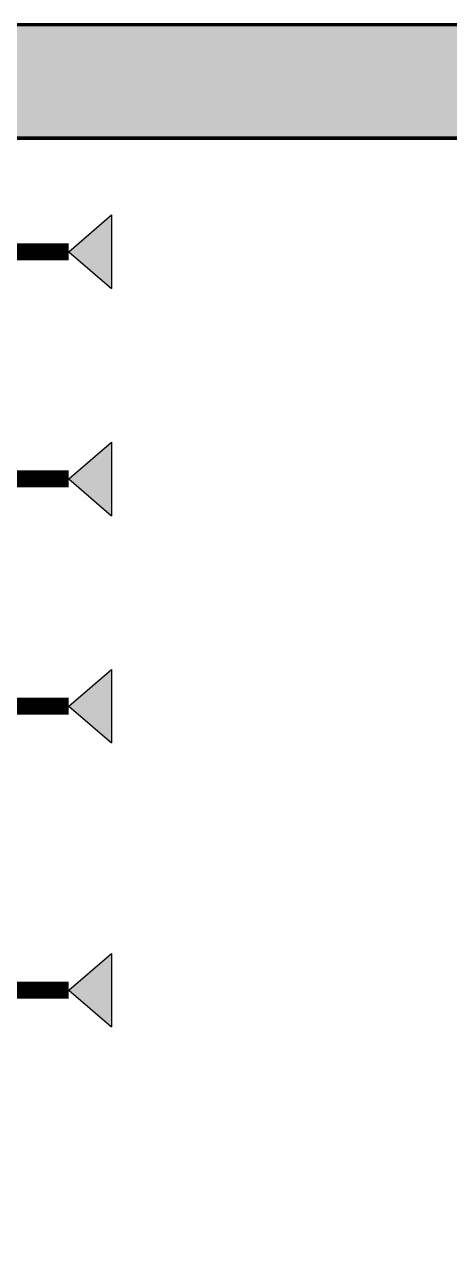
# Model space of a CAD drawing. Header units: millimetres. Extents: x -116965 to 323937, y 291661 to 566926.
# Drawn here: x -44518 to -44144, y 305957 to 307037 of the extents above; entities that cross this region are included whole.
import ezdxf

# ---------------------------------------------------------------- set-up
doc = ezdxf.new("R2010")
doc.units = ezdxf.units.MM
doc.layers.get('0').update_dxf_attribs({"lineweight": 18})
doc.layers.add('C00-00-00', color=7, linetype='Continuous')
doc.layers.add('C34-3A-40', color=7, linetype='Continuous', true_color=0x343a40)
doc.layers.add('C62-64-69', color=7, linetype='Continuous', true_color=0x626469)

msp = doc.modelspace()

# ---------------------------------------------------------------- hatches: boundary and pattern name
at = {"lineweight": -3, "ltscale": 5}
h = msp.add_hatch(color=1, dxfattribs=at)
h.dxf.hatch_style = 1
h.paths.add_polyline_path([(-44441.862948, 306804.7005), (-44441.862948, 306869.449184), (-44479.429349, 306837.074842)])
h = msp.add_hatch(color=1, dxfattribs=at)
h.dxf.hatch_style = 1
h.paths.add_polyline_path([(-44441.862948, 306604.728418), (-44441.862948, 306669.477101), (-44479.429349, 306637.102759)])
h = msp.add_hatch(color=1, dxfattribs=at)
h.dxf.hatch_style = 1
h.paths.add_polyline_path([(-44441.862948, 306404.756333), (-44441.862948, 306469.505017), (-44479.429349, 306437.130675)])
h = msp.add_hatch(color=1, dxfattribs=at)
h.dxf.hatch_style = 1
h.paths.add_polyline_path([(-44441.862948, 306154.791228), (-44441.862948, 306219.539912), (-44479.429349, 306187.16557)])
at = {"layer": 'C34-3A-40'}
h = msp.add_hatch(color=256, dxfattribs=at)
h.dxf.hatch_style = 2
h.paths.add_polyline_path([(-44532.393056, 307037.046927), (-44132.448887, 307037.046927), (-44132.448887, 306937.060883), (-44532.393056, 306937.060883)])
at = {"layer": 'C62-64-69'}
h = msp.add_hatch(color=256, dxfattribs=at)
h.dxf.hatch_style = 2
h.paths.add_polyline_path([(-44532.393056, 307028.048183), (-44500.397521, 307028.048183), (-44500.397521, 307021.049158), (-44532.393056, 307021.049158)])
h = msp.add_hatch(color=256, dxfattribs=at)
h.dxf.hatch_style = 2
h.paths.add_polyline_path([(-44532.393056, 307021.049158), (-44500.397521, 307021.049158), (-44500.397521, 307019.049439), (-44532.393056, 307019.049439)])
h = msp.add_hatch(color=256, dxfattribs=at)
h.dxf.hatch_style = 2
h.paths.add_polyline_path([(-44500.397521, 307028.048183), (-44468.401987, 307028.048183), (-44468.401987, 307021.049158), (-44500.397521, 307021.049158)])
h = msp.add_hatch(color=256, dxfattribs=at)
h.dxf.hatch_style = 2
h.paths.add_polyline_path([(-44500.397521, 307028.048183), (-44468.401987, 307028.048183), (-44468.401987, 307021.049158), (-44500.397521, 307021.049158)])
h = msp.add_hatch(color=256, dxfattribs=at)
h.dxf.hatch_style = 2
h.paths.add_polyline_path([(-44500.397521, 307021.049158), (-44468.401987, 307021.049158), (-44468.401987, 307019.049439), (-44500.397521, 307019.049439)])
h = msp.add_hatch(color=256, dxfattribs=at)
h.dxf.hatch_style = 2
h.paths.add_polyline_path([(-44500.397521, 307021.049158), (-44468.401987, 307021.049158), (-44468.401987, 307019.049439), (-44500.397521, 307019.049439)])
h = msp.add_hatch(color=256, dxfattribs=at)
h.dxf.hatch_style = 2
h.paths.add_polyline_path([(-44468.401987, 307028.048183), (-44436.406456, 307028.048183), (-44436.406456, 307021.049158), (-44468.401987, 307021.049158)])
h = msp.add_hatch(color=256, dxfattribs=at)
h.dxf.hatch_style = 2
h.paths.add_polyline_path([(-44468.401987, 307028.048183), (-44436.406456, 307028.048183), (-44436.406456, 307021.049158), (-44468.401987, 307021.049158)])
h = msp.add_hatch(color=256, dxfattribs=at)
h.dxf.hatch_style = 2
h.paths.add_polyline_path([(-44468.401987, 307021.049158), (-44436.406456, 307021.049158), (-44436.406456, 307019.049439), (-44468.401987, 307019.049439)])
h = msp.add_hatch(color=256, dxfattribs=at)
h.dxf.hatch_style = 2
h.paths.add_polyline_path([(-44468.401987, 307021.049158), (-44436.406456, 307021.049158), (-44436.406456, 307019.049439), (-44468.401987, 307019.049439)])
h = msp.add_hatch(color=256, dxfattribs=at)
h.dxf.hatch_style = 2
h.paths.add_polyline_path([(-44436.406456, 307028.048183), (-44404.410921, 307028.048183), (-44404.410921, 307021.049158), (-44436.406456, 307021.049158)])
h = msp.add_hatch(color=256, dxfattribs=at)
h.dxf.hatch_style = 2
h.paths.add_polyline_path([(-44436.406456, 307021.049158), (-44404.410921, 307021.049158), (-44404.410921, 307019.049439), (-44436.406456, 307019.049439)])
h = msp.add_hatch(color=256, dxfattribs=at)
h.dxf.hatch_style = 2
h.paths.add_polyline_path([(-44404.410921, 307028.048183), (-44372.415387, 307028.048183), (-44372.415387, 307021.049158), (-44404.410921, 307021.049158)])
h = msp.add_hatch(color=256, dxfattribs=at)
h.dxf.hatch_style = 2
h.paths.add_polyline_path([(-44404.410921, 307028.048183), (-44372.415387, 307028.048183), (-44372.415387, 307021.049158), (-44404.410921, 307021.049158)])
h = msp.add_hatch(color=256, dxfattribs=at)
h.dxf.hatch_style = 2
h.paths.add_polyline_path([(-44404.410921, 307021.049158), (-44372.415387, 307021.049158), (-44372.415387, 307019.049439), (-44404.410921, 307019.049439)])
h = msp.add_hatch(color=256, dxfattribs=at)
h.dxf.hatch_style = 2
h.paths.add_polyline_path([(-44404.410921, 307021.049158), (-44372.415387, 307021.049158), (-44372.415387, 307019.049439), (-44404.410921, 307019.049439)])
h = msp.add_hatch(color=256, dxfattribs=at)
h.dxf.hatch_style = 2
h.paths.add_polyline_path([(-44372.415387, 307028.048183), (-44340.419856, 307028.048183), (-44340.419856, 307021.049158), (-44372.415387, 307021.049158)])
h = msp.add_hatch(color=256, dxfattribs=at)
h.dxf.hatch_style = 2
h.paths.add_polyline_path([(-44372.415387, 307028.048183), (-44340.419856, 307028.048183), (-44340.419856, 307021.049158), (-44372.415387, 307021.049158)])
h = msp.add_hatch(color=256, dxfattribs=at)
h.dxf.hatch_style = 2
h.paths.add_polyline_path([(-44372.415387, 307021.049158), (-44340.419856, 307021.049158), (-44340.419856, 307019.049439), (-44372.415387, 307019.049439)])
h = msp.add_hatch(color=256, dxfattribs=at)
h.dxf.hatch_style = 2
h.paths.add_polyline_path([(-44372.415387, 307021.049158), (-44340.419856, 307021.049158), (-44340.419856, 307019.049439), (-44372.415387, 307019.049439)])
h = msp.add_hatch(color=256, dxfattribs=at)
h.dxf.hatch_style = 2
h.paths.add_polyline_path([(-44340.419856, 307028.048183), (-44308.424321, 307028.048183), (-44308.424321, 307021.049158), (-44340.419856, 307021.049158)])
h = msp.add_hatch(color=256, dxfattribs=at)
h.dxf.hatch_style = 2
h.paths.add_polyline_path([(-44340.419856, 307021.049158), (-44308.424321, 307021.049158), (-44308.424321, 307019.049439), (-44340.419856, 307019.049439)])
h = msp.add_hatch(color=256, dxfattribs=at)
h.dxf.hatch_style = 2
h.paths.add_polyline_path([(-44308.424321, 307028.048183), (-44276.428787, 307028.048183), (-44276.428787, 307021.049158), (-44308.424321, 307021.049158)])
h = msp.add_hatch(color=256, dxfattribs=at)
h.dxf.hatch_style = 2
h.paths.add_polyline_path([(-44308.424321, 307028.048183), (-44276.428787, 307028.048183), (-44276.428787, 307021.049158), (-44308.424321, 307021.049158)])
h = msp.add_hatch(color=256, dxfattribs=at)
h.dxf.hatch_style = 2
h.paths.add_polyline_path([(-44308.424321, 307021.049158), (-44276.428787, 307021.049158), (-44276.428787, 307019.049439), (-44308.424321, 307019.049439)])
h = msp.add_hatch(color=256, dxfattribs=at)
h.dxf.hatch_style = 2
h.paths.add_polyline_path([(-44308.424321, 307021.049158), (-44276.428787, 307021.049158), (-44276.428787, 307019.049439), (-44308.424321, 307019.049439)])
h = msp.add_hatch(color=256, dxfattribs=at)
h.dxf.hatch_style = 2
h.paths.add_polyline_path([(-44276.428787, 307028.048183), (-44244.433256, 307028.048183), (-44244.433256, 307021.049158), (-44276.428787, 307021.049158)])
h = msp.add_hatch(color=256, dxfattribs=at)
h.dxf.hatch_style = 2
h.paths.add_polyline_path([(-44276.428787, 307028.048183), (-44244.433256, 307028.048183), (-44244.433256, 307021.049158), (-44276.428787, 307021.049158)])
h = msp.add_hatch(color=256, dxfattribs=at)
h.dxf.hatch_style = 2
h.paths.add_polyline_path([(-44276.428787, 307021.049158), (-44244.433256, 307021.049158), (-44244.433256, 307019.049439), (-44276.428787, 307019.049439)])
h = msp.add_hatch(color=256, dxfattribs=at)
h.dxf.hatch_style = 2
h.paths.add_polyline_path([(-44276.428787, 307021.049158), (-44244.433256, 307021.049158), (-44244.433256, 307019.049439), (-44276.428787, 307019.049439)])
h = msp.add_hatch(color=256, dxfattribs=at)
h.dxf.hatch_style = 2
h.paths.add_polyline_path([(-44244.433256, 307028.048183), (-44212.437721, 307028.048183), (-44212.437721, 307021.049158), (-44244.433256, 307021.049158)])
h = msp.add_hatch(color=256, dxfattribs=at)
h.dxf.hatch_style = 2
h.paths.add_polyline_path([(-44244.433256, 307028.048183), (-44212.437721, 307028.048183), (-44212.437721, 307021.049158), (-44244.433256, 307021.049158)])
h = msp.add_hatch(color=256, dxfattribs=at)
h.dxf.hatch_style = 2
h.paths.add_polyline_path([(-44244.433256, 307021.049158), (-44212.437721, 307021.049158), (-44212.437721, 307019.049439), (-44244.433256, 307019.049439)])
h = msp.add_hatch(color=256, dxfattribs=at)
h.dxf.hatch_style = 2
h.paths.add_polyline_path([(-44244.433256, 307021.049158), (-44212.437721, 307021.049158), (-44212.437721, 307019.049439), (-44244.433256, 307019.049439)])
h = msp.add_hatch(color=256, dxfattribs=at)
h.dxf.hatch_style = 2
h.paths.add_polyline_path([(-44212.437721, 307028.048183), (-44180.442187, 307028.048183), (-44180.442187, 307021.049158), (-44212.437721, 307021.049158)])
h = msp.add_hatch(color=256, dxfattribs=at)
h.dxf.hatch_style = 2
h.paths.add_polyline_path([(-44212.437721, 307028.048183), (-44180.442187, 307028.048183), (-44180.442187, 307021.049158), (-44212.437721, 307021.049158)])
h = msp.add_hatch(color=256, dxfattribs=at)
h.dxf.hatch_style = 2
h.paths.add_polyline_path([(-44212.437721, 307021.049158), (-44180.442187, 307021.049158), (-44180.442187, 307019.049439), (-44212.437721, 307019.049439)])
h = msp.add_hatch(color=256, dxfattribs=at)
h.dxf.hatch_style = 2
h.paths.add_polyline_path([(-44212.437721, 307021.049158), (-44180.442187, 307021.049158), (-44180.442187, 307019.049439), (-44212.437721, 307019.049439)])
h = msp.add_hatch(color=256, dxfattribs=at)
h.dxf.hatch_style = 2
h.paths.add_polyline_path([(-44180.442187, 307028.048183), (-44148.446656, 307028.048183), (-44148.446656, 307021.049158), (-44180.442187, 307021.049158)])
h = msp.add_hatch(color=256, dxfattribs=at)
h.dxf.hatch_style = 2
h.paths.add_polyline_path([(-44180.442187, 307021.049158), (-44148.446656, 307021.049158), (-44148.446656, 307019.049439), (-44180.442187, 307019.049439)])
h = msp.add_hatch(color=256, dxfattribs=at)
h.dxf.hatch_style = 2
h.paths.add_polyline_path([(-44532.393056, 307019.049439), (-44500.397521, 307019.049439), (-44500.397521, 307012.050414), (-44532.393056, 307012.050414)])
h = msp.add_hatch(color=256, dxfattribs=at)
h.dxf.hatch_style = 2
h.paths.add_polyline_path([(-44532.393056, 307012.050414), (-44500.397521, 307012.050414), (-44500.397521, 307010.050695), (-44532.393056, 307010.050695)])
h = msp.add_hatch(color=256, dxfattribs=at)
h.dxf.hatch_style = 2
h.paths.add_polyline_path([(-44532.393056, 307010.050695), (-44500.397521, 307010.050695), (-44500.397521, 307003.05167), (-44532.393056, 307003.05167)])
h = msp.add_hatch(color=256, dxfattribs=at)
h.dxf.hatch_style = 2
h.paths.add_polyline_path([(-44500.397521, 307019.049439), (-44468.401987, 307019.049439), (-44468.401987, 307012.050414), (-44500.397521, 307012.050414)])
h = msp.add_hatch(color=256, dxfattribs=at)
h.dxf.hatch_style = 2
h.paths.add_polyline_path([(-44500.397521, 307019.049439), (-44468.401987, 307019.049439), (-44468.401987, 307012.050414), (-44500.397521, 307012.050414)])
h = msp.add_hatch(color=256, dxfattribs=at)
h.dxf.hatch_style = 2
h.paths.add_polyline_path([(-44500.397521, 307012.050414), (-44468.401987, 307012.050414), (-44468.401987, 307010.050695), (-44500.397521, 307010.050695)])
h = msp.add_hatch(color=256, dxfattribs=at)
h.dxf.hatch_style = 2
h.paths.add_polyline_path([(-44500.397521, 307012.050414), (-44468.401987, 307012.050414), (-44468.401987, 307010.050695), (-44500.397521, 307010.050695)])
h = msp.add_hatch(color=256, dxfattribs=at)
h.dxf.hatch_style = 2
h.paths.add_polyline_path([(-44500.397521, 307010.050695), (-44468.401987, 307010.050695), (-44468.401987, 307003.05167), (-44500.397521, 307003.05167)])
h = msp.add_hatch(color=256, dxfattribs=at)
h.dxf.hatch_style = 2
h.paths.add_polyline_path([(-44500.397521, 307010.050695), (-44468.401987, 307010.050695), (-44468.401987, 307003.05167), (-44500.397521, 307003.05167)])
h = msp.add_hatch(color=256, dxfattribs=at)
h.dxf.hatch_style = 2
h.paths.add_polyline_path([(-44468.401987, 307019.049439), (-44436.406456, 307019.049439), (-44436.406456, 307012.050414), (-44468.401987, 307012.050414)])
h = msp.add_hatch(color=256, dxfattribs=at)
h.dxf.hatch_style = 2
h.paths.add_polyline_path([(-44468.401987, 307019.049439), (-44436.406456, 307019.049439), (-44436.406456, 307012.050414), (-44468.401987, 307012.050414)])
h = msp.add_hatch(color=256, dxfattribs=at)
h.dxf.hatch_style = 2
h.paths.add_polyline_path([(-44468.401987, 307012.050414), (-44436.406456, 307012.050414), (-44436.406456, 307010.050695), (-44468.401987, 307010.050695)])
h = msp.add_hatch(color=256, dxfattribs=at)
h.dxf.hatch_style = 2
h.paths.add_polyline_path([(-44468.401987, 307012.050414), (-44436.406456, 307012.050414), (-44436.406456, 307010.050695), (-44468.401987, 307010.050695)])
h = msp.add_hatch(color=256, dxfattribs=at)
h.dxf.hatch_style = 2
h.paths.add_polyline_path([(-44468.401987, 307010.050695), (-44436.406456, 307010.050695), (-44436.406456, 307003.05167), (-44468.401987, 307003.05167)])
h = msp.add_hatch(color=256, dxfattribs=at)
h.dxf.hatch_style = 2
h.paths.add_polyline_path([(-44468.401987, 307010.050695), (-44436.406456, 307010.050695), (-44436.406456, 307003.05167), (-44468.401987, 307003.05167)])
h = msp.add_hatch(color=256, dxfattribs=at)
h.dxf.hatch_style = 2
h.paths.add_polyline_path([(-44436.406456, 307019.049439), (-44404.410921, 307019.049439), (-44404.410921, 307012.050414), (-44436.406456, 307012.050414)])
h = msp.add_hatch(color=256, dxfattribs=at)
h.dxf.hatch_style = 2
h.paths.add_polyline_path([(-44436.406456, 307012.050414), (-44404.410921, 307012.050414), (-44404.410921, 307010.050695), (-44436.406456, 307010.050695)])
h = msp.add_hatch(color=256, dxfattribs=at)
h.dxf.hatch_style = 2
h.paths.add_polyline_path([(-44436.406456, 307010.050695), (-44404.410921, 307010.050695), (-44404.410921, 307003.05167), (-44436.406456, 307003.05167)])
h = msp.add_hatch(color=256, dxfattribs=at)
h.dxf.hatch_style = 2
h.paths.add_polyline_path([(-44404.410921, 307019.049439), (-44372.415387, 307019.049439), (-44372.415387, 307012.050414), (-44404.410921, 307012.050414)])
h = msp.add_hatch(color=256, dxfattribs=at)
h.dxf.hatch_style = 2
h.paths.add_polyline_path([(-44404.410921, 307019.049439), (-44372.415387, 307019.049439), (-44372.415387, 307012.050414), (-44404.410921, 307012.050414)])
h = msp.add_hatch(color=256, dxfattribs=at)
h.dxf.hatch_style = 2
h.paths.add_polyline_path([(-44404.410921, 307012.050414), (-44372.415387, 307012.050414), (-44372.415387, 307010.050695), (-44404.410921, 307010.050695)])
h = msp.add_hatch(color=256, dxfattribs=at)
h.dxf.hatch_style = 2
h.paths.add_polyline_path([(-44404.410921, 307012.050414), (-44372.415387, 307012.050414), (-44372.415387, 307010.050695), (-44404.410921, 307010.050695)])
h = msp.add_hatch(color=256, dxfattribs=at)
h.dxf.hatch_style = 2
h.paths.add_polyline_path([(-44404.410921, 307010.050695), (-44372.415387, 307010.050695), (-44372.415387, 307003.05167), (-44404.410921, 307003.05167)])
h = msp.add_hatch(color=256, dxfattribs=at)
h.dxf.hatch_style = 2
h.paths.add_polyline_path([(-44404.410921, 307010.050695), (-44372.415387, 307010.050695), (-44372.415387, 307003.05167), (-44404.410921, 307003.05167)])
h = msp.add_hatch(color=256, dxfattribs=at)
h.dxf.hatch_style = 2
h.paths.add_polyline_path([(-44372.415387, 307019.049439), (-44340.419856, 307019.049439), (-44340.419856, 307012.050414), (-44372.415387, 307012.050414)])
h = msp.add_hatch(color=256, dxfattribs=at)
h.dxf.hatch_style = 2
h.paths.add_polyline_path([(-44372.415387, 307019.049439), (-44340.419856, 307019.049439), (-44340.419856, 307012.050414), (-44372.415387, 307012.050414)])
h = msp.add_hatch(color=256, dxfattribs=at)
h.dxf.hatch_style = 2
h.paths.add_polyline_path([(-44372.415387, 307012.050414), (-44340.419856, 307012.050414), (-44340.419856, 307010.050695), (-44372.415387, 307010.050695)])
h = msp.add_hatch(color=256, dxfattribs=at)
h.dxf.hatch_style = 2
h.paths.add_polyline_path([(-44372.415387, 307012.050414), (-44340.419856, 307012.050414), (-44340.419856, 307010.050695), (-44372.415387, 307010.050695)])
h = msp.add_hatch(color=256, dxfattribs=at)
h.dxf.hatch_style = 2
h.paths.add_polyline_path([(-44372.415387, 307010.050695), (-44340.419856, 307010.050695), (-44340.419856, 307003.05167), (-44372.415387, 307003.05167)])
h = msp.add_hatch(color=256, dxfattribs=at)
h.dxf.hatch_style = 2
h.paths.add_polyline_path([(-44372.415387, 307010.050695), (-44340.419856, 307010.050695), (-44340.419856, 307003.05167), (-44372.415387, 307003.05167)])
h = msp.add_hatch(color=256, dxfattribs=at)
h.dxf.hatch_style = 2
h.paths.add_polyline_path([(-44340.419856, 307019.049439), (-44308.424321, 307019.049439), (-44308.424321, 307012.050414), (-44340.419856, 307012.050414)])
h = msp.add_hatch(color=256, dxfattribs=at)
h.dxf.hatch_style = 2
h.paths.add_polyline_path([(-44340.419856, 307012.050414), (-44308.424321, 307012.050414), (-44308.424321, 307010.050695), (-44340.419856, 307010.050695)])
h = msp.add_hatch(color=256, dxfattribs=at)
h.dxf.hatch_style = 2
h.paths.add_polyline_path([(-44340.419856, 307010.050695), (-44308.424321, 307010.050695), (-44308.424321, 307003.05167), (-44340.419856, 307003.05167)])
h = msp.add_hatch(color=256, dxfattribs=at)
h.dxf.hatch_style = 2
h.paths.add_polyline_path([(-44308.424321, 307019.049439), (-44276.428787, 307019.049439), (-44276.428787, 307012.050414), (-44308.424321, 307012.050414)])
h = msp.add_hatch(color=256, dxfattribs=at)
h.dxf.hatch_style = 2
h.paths.add_polyline_path([(-44308.424321, 307019.049439), (-44276.428787, 307019.049439), (-44276.428787, 307012.050414), (-44308.424321, 307012.050414)])
h = msp.add_hatch(color=256, dxfattribs=at)
h.dxf.hatch_style = 2
h.paths.add_polyline_path([(-44308.424321, 307012.050414), (-44276.428787, 307012.050414), (-44276.428787, 307010.050695), (-44308.424321, 307010.050695)])
h = msp.add_hatch(color=256, dxfattribs=at)
h.dxf.hatch_style = 2
h.paths.add_polyline_path([(-44308.424321, 307012.050414), (-44276.428787, 307012.050414), (-44276.428787, 307010.050695), (-44308.424321, 307010.050695)])
h = msp.add_hatch(color=256, dxfattribs=at)
h.dxf.hatch_style = 2
h.paths.add_polyline_path([(-44308.424321, 307010.050695), (-44276.428787, 307010.050695), (-44276.428787, 307003.05167), (-44308.424321, 307003.05167)])
h = msp.add_hatch(color=256, dxfattribs=at)
h.dxf.hatch_style = 2
h.paths.add_polyline_path([(-44308.424321, 307010.050695), (-44276.428787, 307010.050695), (-44276.428787, 307003.05167), (-44308.424321, 307003.05167)])
h = msp.add_hatch(color=256, dxfattribs=at)
h.dxf.hatch_style = 2
h.paths.add_polyline_path([(-44276.428787, 307019.049439), (-44244.433256, 307019.049439), (-44244.433256, 307012.050414), (-44276.428787, 307012.050414)])
h = msp.add_hatch(color=256, dxfattribs=at)
h.dxf.hatch_style = 2
h.paths.add_polyline_path([(-44276.428787, 307019.049439), (-44244.433256, 307019.049439), (-44244.433256, 307012.050414), (-44276.428787, 307012.050414)])
h = msp.add_hatch(color=256, dxfattribs=at)
h.dxf.hatch_style = 2
h.paths.add_polyline_path([(-44276.428787, 307012.050414), (-44244.433256, 307012.050414), (-44244.433256, 307010.050695), (-44276.428787, 307010.050695)])
h = msp.add_hatch(color=256, dxfattribs=at)
h.dxf.hatch_style = 2
h.paths.add_polyline_path([(-44276.428787, 307012.050414), (-44244.433256, 307012.050414), (-44244.433256, 307010.050695), (-44276.428787, 307010.050695)])
h = msp.add_hatch(color=256, dxfattribs=at)
h.dxf.hatch_style = 2
h.paths.add_polyline_path([(-44276.428787, 307010.050695), (-44244.433256, 307010.050695), (-44244.433256, 307003.05167), (-44276.428787, 307003.05167)])
h = msp.add_hatch(color=256, dxfattribs=at)
h.dxf.hatch_style = 2
h.paths.add_polyline_path([(-44276.428787, 307010.050695), (-44244.433256, 307010.050695), (-44244.433256, 307003.05167), (-44276.428787, 307003.05167)])
h = msp.add_hatch(color=256, dxfattribs=at)
h.dxf.hatch_style = 2
h.paths.add_polyline_path([(-44244.433256, 307019.049439), (-44212.437721, 307019.049439), (-44212.437721, 307012.050414), (-44244.433256, 307012.050414)])
h = msp.add_hatch(color=256, dxfattribs=at)
h.dxf.hatch_style = 2
h.paths.add_polyline_path([(-44244.433256, 307019.049439), (-44212.437721, 307019.049439), (-44212.437721, 307012.050414), (-44244.433256, 307012.050414)])
h = msp.add_hatch(color=256, dxfattribs=at)
h.dxf.hatch_style = 2
h.paths.add_polyline_path([(-44244.433256, 307012.050414), (-44212.437721, 307012.050414), (-44212.437721, 307010.050695), (-44244.433256, 307010.050695)])
h = msp.add_hatch(color=256, dxfattribs=at)
h.dxf.hatch_style = 2
h.paths.add_polyline_path([(-44244.433256, 307012.050414), (-44212.437721, 307012.050414), (-44212.437721, 307010.050695), (-44244.433256, 307010.050695)])
h = msp.add_hatch(color=256, dxfattribs=at)
h.dxf.hatch_style = 2
h.paths.add_polyline_path([(-44244.433256, 307010.050695), (-44212.437721, 307010.050695), (-44212.437721, 307003.05167), (-44244.433256, 307003.05167)])
h = msp.add_hatch(color=256, dxfattribs=at)
h.dxf.hatch_style = 2
h.paths.add_polyline_path([(-44244.433256, 307010.050695), (-44212.437721, 307010.050695), (-44212.437721, 307003.05167), (-44244.433256, 307003.05167)])
h = msp.add_hatch(color=256, dxfattribs=at)
h.dxf.hatch_style = 2
h.paths.add_polyline_path([(-44212.437721, 307019.049439), (-44180.442187, 307019.049439), (-44180.442187, 307012.050414), (-44212.437721, 307012.050414)])
h = msp.add_hatch(color=256, dxfattribs=at)
h.dxf.hatch_style = 2
h.paths.add_polyline_path([(-44212.437721, 307019.049439), (-44180.442187, 307019.049439), (-44180.442187, 307012.050414), (-44212.437721, 307012.050414)])
h = msp.add_hatch(color=256, dxfattribs=at)
h.dxf.hatch_style = 2
h.paths.add_polyline_path([(-44212.437721, 307012.050414), (-44180.442187, 307012.050414), (-44180.442187, 307010.050695), (-44212.437721, 307010.050695)])
h = msp.add_hatch(color=256, dxfattribs=at)
h.dxf.hatch_style = 2
h.paths.add_polyline_path([(-44212.437721, 307012.050414), (-44180.442187, 307012.050414), (-44180.442187, 307010.050695), (-44212.437721, 307010.050695)])
h = msp.add_hatch(color=256, dxfattribs=at)
h.dxf.hatch_style = 2
h.paths.add_polyline_path([(-44212.437721, 307010.050695), (-44180.442187, 307010.050695), (-44180.442187, 307003.05167), (-44212.437721, 307003.05167)])
h = msp.add_hatch(color=256, dxfattribs=at)
h.dxf.hatch_style = 2
h.paths.add_polyline_path([(-44212.437721, 307010.050695), (-44180.442187, 307010.050695), (-44180.442187, 307003.05167), (-44212.437721, 307003.05167)])
h = msp.add_hatch(color=256, dxfattribs=at)
h.dxf.hatch_style = 2
h.paths.add_polyline_path([(-44180.442187, 307019.049439), (-44148.446656, 307019.049439), (-44148.446656, 307012.050414), (-44180.442187, 307012.050414)])
h = msp.add_hatch(color=256, dxfattribs=at)
h.dxf.hatch_style = 2
h.paths.add_polyline_path([(-44180.442187, 307012.050414), (-44148.446656, 307012.050414), (-44148.446656, 307010.050695), (-44180.442187, 307010.050695)])
h = msp.add_hatch(color=256, dxfattribs=at)
h.dxf.hatch_style = 2
h.paths.add_polyline_path([(-44180.442187, 307010.050695), (-44148.446656, 307010.050695), (-44148.446656, 307003.05167), (-44180.442187, 307003.05167)])
h = msp.add_hatch(color=256, dxfattribs=at)
h.dxf.hatch_style = 2
h.paths.add_polyline_path([(-44532.393056, 307003.05167), (-44500.397521, 307003.05167), (-44500.397521, 307001.051952), (-44532.393056, 307001.051952)])
h = msp.add_hatch(color=256, dxfattribs=at)
h.dxf.hatch_style = 2
h.paths.add_polyline_path([(-44532.393056, 307001.051952), (-44500.397521, 307001.051952), (-44500.397521, 306994.052926), (-44532.393056, 306994.052926)])
h = msp.add_hatch(color=256, dxfattribs=at)
h.dxf.hatch_style = 2
h.paths.add_polyline_path([(-44500.397521, 307003.05167), (-44468.401987, 307003.05167), (-44468.401987, 307001.051952), (-44500.397521, 307001.051952)])
h = msp.add_hatch(color=256, dxfattribs=at)
h.dxf.hatch_style = 2
h.paths.add_polyline_path([(-44500.397521, 307003.05167), (-44468.401987, 307003.05167), (-44468.401987, 307001.051952), (-44500.397521, 307001.051952)])
h = msp.add_hatch(color=256, dxfattribs=at)
h.dxf.hatch_style = 2
h.paths.add_polyline_path([(-44500.397521, 307001.051952), (-44468.401987, 307001.051952), (-44468.401987, 306994.052926), (-44500.397521, 306994.052926)])
h = msp.add_hatch(color=256, dxfattribs=at)
h.dxf.hatch_style = 2
h.paths.add_polyline_path([(-44500.397521, 307001.051952), (-44468.401987, 307001.051952), (-44468.401987, 306994.052926), (-44500.397521, 306994.052926)])
h = msp.add_hatch(color=256, dxfattribs=at)
h.dxf.hatch_style = 2
h.paths.add_polyline_path([(-44468.401987, 307003.05167), (-44436.406456, 307003.05167), (-44436.406456, 307001.051952), (-44468.401987, 307001.051952)])
h = msp.add_hatch(color=256, dxfattribs=at)
h.dxf.hatch_style = 2
h.paths.add_polyline_path([(-44468.401987, 307003.05167), (-44436.406456, 307003.05167), (-44436.406456, 307001.051952), (-44468.401987, 307001.051952)])
h = msp.add_hatch(color=256, dxfattribs=at)
h.dxf.hatch_style = 2
h.paths.add_polyline_path([(-44468.401987, 307001.051952), (-44436.406456, 307001.051952), (-44436.406456, 306994.052926), (-44468.401987, 306994.052926)])
h = msp.add_hatch(color=256, dxfattribs=at)
h.dxf.hatch_style = 2
h.paths.add_polyline_path([(-44468.401987, 307001.051952), (-44436.406456, 307001.051952), (-44436.406456, 306994.052926), (-44468.401987, 306994.052926)])
h = msp.add_hatch(color=256, dxfattribs=at)
h.dxf.hatch_style = 2
h.paths.add_polyline_path([(-44436.406456, 307003.05167), (-44404.410921, 307003.05167), (-44404.410921, 307001.051952), (-44436.406456, 307001.051952)])
h = msp.add_hatch(color=256, dxfattribs=at)
h.dxf.hatch_style = 2
h.paths.add_polyline_path([(-44436.406456, 307001.051952), (-44404.410921, 307001.051952), (-44404.410921, 306994.052926), (-44436.406456, 306994.052926)])
h = msp.add_hatch(color=256, dxfattribs=at)
h.dxf.hatch_style = 2
h.paths.add_polyline_path([(-44404.410921, 307003.05167), (-44372.415387, 307003.05167), (-44372.415387, 307001.051952), (-44404.410921, 307001.051952)])
h = msp.add_hatch(color=256, dxfattribs=at)
h.dxf.hatch_style = 2
h.paths.add_polyline_path([(-44404.410921, 307003.05167), (-44372.415387, 307003.05167), (-44372.415387, 307001.051952), (-44404.410921, 307001.051952)])
h = msp.add_hatch(color=256, dxfattribs=at)
h.dxf.hatch_style = 2
h.paths.add_polyline_path([(-44404.410921, 307001.051952), (-44372.415387, 307001.051952), (-44372.415387, 306994.052926), (-44404.410921, 306994.052926)])
h = msp.add_hatch(color=256, dxfattribs=at)
h.dxf.hatch_style = 2
h.paths.add_polyline_path([(-44404.410921, 307001.051952), (-44372.415387, 307001.051952), (-44372.415387, 306994.052926), (-44404.410921, 306994.052926)])
h = msp.add_hatch(color=256, dxfattribs=at)
h.dxf.hatch_style = 2
h.paths.add_polyline_path([(-44372.415387, 307003.05167), (-44340.419856, 307003.05167), (-44340.419856, 307001.051952), (-44372.415387, 307001.051952)])
h = msp.add_hatch(color=256, dxfattribs=at)
h.dxf.hatch_style = 2
h.paths.add_polyline_path([(-44372.415387, 307003.05167), (-44340.419856, 307003.05167), (-44340.419856, 307001.051952), (-44372.415387, 307001.051952)])
h = msp.add_hatch(color=256, dxfattribs=at)
h.dxf.hatch_style = 2
h.paths.add_polyline_path([(-44372.415387, 307001.051952), (-44340.419856, 307001.051952), (-44340.419856, 306994.052926), (-44372.415387, 306994.052926)])
h = msp.add_hatch(color=256, dxfattribs=at)
h.dxf.hatch_style = 2
h.paths.add_polyline_path([(-44372.415387, 307001.051952), (-44340.419856, 307001.051952), (-44340.419856, 306994.052926), (-44372.415387, 306994.052926)])
h = msp.add_hatch(color=256, dxfattribs=at)
h.dxf.hatch_style = 2
h.paths.add_polyline_path([(-44340.419856, 307003.05167), (-44308.424321, 307003.05167), (-44308.424321, 307001.051952), (-44340.419856, 307001.051952)])
h = msp.add_hatch(color=256, dxfattribs=at)
h.dxf.hatch_style = 2
h.paths.add_polyline_path([(-44340.419856, 307001.051952), (-44308.424321, 307001.051952), (-44308.424321, 306994.052926), (-44340.419856, 306994.052926)])
h = msp.add_hatch(color=256, dxfattribs=at)
h.dxf.hatch_style = 2
h.paths.add_polyline_path([(-44308.424321, 307003.05167), (-44276.428787, 307003.05167), (-44276.428787, 307001.051952), (-44308.424321, 307001.051952)])
h = msp.add_hatch(color=256, dxfattribs=at)
h.dxf.hatch_style = 2
h.paths.add_polyline_path([(-44308.424321, 307003.05167), (-44276.428787, 307003.05167), (-44276.428787, 307001.051952), (-44308.424321, 307001.051952)])
h = msp.add_hatch(color=256, dxfattribs=at)
h.dxf.hatch_style = 2
h.paths.add_polyline_path([(-44308.424321, 307001.051952), (-44276.428787, 307001.051952), (-44276.428787, 306994.052926), (-44308.424321, 306994.052926)])
h = msp.add_hatch(color=256, dxfattribs=at)
h.dxf.hatch_style = 2
h.paths.add_polyline_path([(-44308.424321, 307001.051952), (-44276.428787, 307001.051952), (-44276.428787, 306994.052926), (-44308.424321, 306994.052926)])
h = msp.add_hatch(color=256, dxfattribs=at)
h.dxf.hatch_style = 2
h.paths.add_polyline_path([(-44276.428787, 307003.05167), (-44244.433256, 307003.05167), (-44244.433256, 307001.051952), (-44276.428787, 307001.051952)])
h = msp.add_hatch(color=256, dxfattribs=at)
h.dxf.hatch_style = 2
h.paths.add_polyline_path([(-44276.428787, 307003.05167), (-44244.433256, 307003.05167), (-44244.433256, 307001.051952), (-44276.428787, 307001.051952)])
h = msp.add_hatch(color=256, dxfattribs=at)
h.dxf.hatch_style = 2
h.paths.add_polyline_path([(-44276.428787, 307001.051952), (-44244.433256, 307001.051952), (-44244.433256, 306994.052926), (-44276.428787, 306994.052926)])
h = msp.add_hatch(color=256, dxfattribs=at)
h.dxf.hatch_style = 2
h.paths.add_polyline_path([(-44276.428787, 307001.051952), (-44244.433256, 307001.051952), (-44244.433256, 306994.052926), (-44276.428787, 306994.052926)])
h = msp.add_hatch(color=256, dxfattribs=at)
h.dxf.hatch_style = 2
h.paths.add_polyline_path([(-44244.433256, 307003.05167), (-44212.437721, 307003.05167), (-44212.437721, 307001.051952), (-44244.433256, 307001.051952)])
h = msp.add_hatch(color=256, dxfattribs=at)
h.dxf.hatch_style = 2
h.paths.add_polyline_path([(-44244.433256, 307003.05167), (-44212.437721, 307003.05167), (-44212.437721, 307001.051952), (-44244.433256, 307001.051952)])
h = msp.add_hatch(color=256, dxfattribs=at)
h.dxf.hatch_style = 2
h.paths.add_polyline_path([(-44244.433256, 307001.051952), (-44212.437721, 307001.051952), (-44212.437721, 306994.052926), (-44244.433256, 306994.052926)])
h = msp.add_hatch(color=256, dxfattribs=at)
h.dxf.hatch_style = 2
h.paths.add_polyline_path([(-44244.433256, 307001.051952), (-44212.437721, 307001.051952), (-44212.437721, 306994.052926), (-44244.433256, 306994.052926)])
h = msp.add_hatch(color=256, dxfattribs=at)
h.dxf.hatch_style = 2
h.paths.add_polyline_path([(-44212.437721, 307003.05167), (-44180.442187, 307003.05167), (-44180.442187, 307001.051952), (-44212.437721, 307001.051952)])
h = msp.add_hatch(color=256, dxfattribs=at)
h.dxf.hatch_style = 2
h.paths.add_polyline_path([(-44212.437721, 307003.05167), (-44180.442187, 307003.05167), (-44180.442187, 307001.051952), (-44212.437721, 307001.051952)])
h = msp.add_hatch(color=256, dxfattribs=at)
h.dxf.hatch_style = 2
h.paths.add_polyline_path([(-44212.437721, 307001.051952), (-44180.442187, 307001.051952), (-44180.442187, 306994.052926), (-44212.437721, 306994.052926)])
h = msp.add_hatch(color=256, dxfattribs=at)
h.dxf.hatch_style = 2
h.paths.add_polyline_path([(-44212.437721, 307001.051952), (-44180.442187, 307001.051952), (-44180.442187, 306994.052926), (-44212.437721, 306994.052926)])
h = msp.add_hatch(color=256, dxfattribs=at)
h.dxf.hatch_style = 2
h.paths.add_polyline_path([(-44180.442187, 307003.05167), (-44148.446656, 307003.05167), (-44148.446656, 307001.051952), (-44180.442187, 307001.051952)])
h = msp.add_hatch(color=256, dxfattribs=at)
h.dxf.hatch_style = 2
h.paths.add_polyline_path([(-44180.442187, 307001.051952), (-44148.446656, 307001.051952), (-44148.446656, 306994.052926), (-44180.442187, 306994.052926)])
h = msp.add_hatch(color=256, dxfattribs=at)
h.dxf.hatch_style = 2
h.paths.add_polyline_path([(-44532.393056, 306994.052926), (-44500.397521, 306994.052926), (-44500.397521, 306992.053208), (-44532.393056, 306992.053208)])
h = msp.add_hatch(color=256, dxfattribs=at)
h.dxf.hatch_style = 2
h.paths.add_polyline_path([(-44532.393056, 306992.053208), (-44500.397521, 306992.053208), (-44500.397521, 306985.054183), (-44532.393056, 306985.054183)])
h = msp.add_hatch(color=256, dxfattribs=at)
h.dxf.hatch_style = 2
h.paths.add_polyline_path([(-44500.397521, 306994.052926), (-44468.401987, 306994.052926), (-44468.401987, 306992.053208), (-44500.397521, 306992.053208)])
h = msp.add_hatch(color=256, dxfattribs=at)
h.dxf.hatch_style = 2
h.paths.add_polyline_path([(-44500.397521, 306994.052926), (-44468.401987, 306994.052926), (-44468.401987, 306992.053208), (-44500.397521, 306992.053208)])
h = msp.add_hatch(color=256, dxfattribs=at)
h.dxf.hatch_style = 2
h.paths.add_polyline_path([(-44500.397521, 306992.053208), (-44468.401987, 306992.053208), (-44468.401987, 306985.054183), (-44500.397521, 306985.054183)])
h = msp.add_hatch(color=256, dxfattribs=at)
h.dxf.hatch_style = 2
h.paths.add_polyline_path([(-44500.397521, 306992.053208), (-44468.401987, 306992.053208), (-44468.401987, 306985.054183), (-44500.397521, 306985.054183)])
h = msp.add_hatch(color=256, dxfattribs=at)
h.dxf.hatch_style = 2
h.paths.add_polyline_path([(-44468.401987, 306994.052926), (-44436.406456, 306994.052926), (-44436.406456, 306992.053208), (-44468.401987, 306992.053208)])
h = msp.add_hatch(color=256, dxfattribs=at)
h.dxf.hatch_style = 2
h.paths.add_polyline_path([(-44468.401987, 306994.052926), (-44436.406456, 306994.052926), (-44436.406456, 306992.053208), (-44468.401987, 306992.053208)])
h = msp.add_hatch(color=256, dxfattribs=at)
h.dxf.hatch_style = 2
h.paths.add_polyline_path([(-44468.401987, 306992.053208), (-44436.406456, 306992.053208), (-44436.406456, 306985.054183), (-44468.401987, 306985.054183)])
h = msp.add_hatch(color=256, dxfattribs=at)
h.dxf.hatch_style = 2
h.paths.add_polyline_path([(-44468.401987, 306992.053208), (-44436.406456, 306992.053208), (-44436.406456, 306985.054183), (-44468.401987, 306985.054183)])
h = msp.add_hatch(color=256, dxfattribs=at)
h.dxf.hatch_style = 2
h.paths.add_polyline_path([(-44436.406456, 306994.052926), (-44404.410921, 306994.052926), (-44404.410921, 306992.053208), (-44436.406456, 306992.053208)])
h = msp.add_hatch(color=256, dxfattribs=at)
h.dxf.hatch_style = 2
h.paths.add_polyline_path([(-44436.406456, 306992.053208), (-44404.410921, 306992.053208), (-44404.410921, 306985.054183), (-44436.406456, 306985.054183)])
h = msp.add_hatch(color=256, dxfattribs=at)
h.dxf.hatch_style = 2
h.paths.add_polyline_path([(-44404.410921, 306994.052926), (-44372.415387, 306994.052926), (-44372.415387, 306992.053208), (-44404.410921, 306992.053208)])
h = msp.add_hatch(color=256, dxfattribs=at)
h.dxf.hatch_style = 2
h.paths.add_polyline_path([(-44404.410921, 306994.052926), (-44372.415387, 306994.052926), (-44372.415387, 306992.053208), (-44404.410921, 306992.053208)])
h = msp.add_hatch(color=256, dxfattribs=at)
h.dxf.hatch_style = 2
h.paths.add_polyline_path([(-44404.410921, 306992.053208), (-44372.415387, 306992.053208), (-44372.415387, 306985.054183), (-44404.410921, 306985.054183)])
h = msp.add_hatch(color=256, dxfattribs=at)
h.dxf.hatch_style = 2
h.paths.add_polyline_path([(-44404.410921, 306992.053208), (-44372.415387, 306992.053208), (-44372.415387, 306985.054183), (-44404.410921, 306985.054183)])
h = msp.add_hatch(color=256, dxfattribs=at)
h.dxf.hatch_style = 2
h.paths.add_polyline_path([(-44372.415387, 306994.052926), (-44340.419856, 306994.052926), (-44340.419856, 306992.053208), (-44372.415387, 306992.053208)])
h = msp.add_hatch(color=256, dxfattribs=at)
h.dxf.hatch_style = 2
h.paths.add_polyline_path([(-44372.415387, 306994.052926), (-44340.419856, 306994.052926), (-44340.419856, 306992.053208), (-44372.415387, 306992.053208)])
h = msp.add_hatch(color=256, dxfattribs=at)
h.dxf.hatch_style = 2
h.paths.add_polyline_path([(-44372.415387, 306992.053208), (-44340.419856, 306992.053208), (-44340.419856, 306985.054183), (-44372.415387, 306985.054183)])
h = msp.add_hatch(color=256, dxfattribs=at)
h.dxf.hatch_style = 2
h.paths.add_polyline_path([(-44372.415387, 306992.053208), (-44340.419856, 306992.053208), (-44340.419856, 306985.054183), (-44372.415387, 306985.054183)])
h = msp.add_hatch(color=256, dxfattribs=at)
h.dxf.hatch_style = 2
h.paths.add_polyline_path([(-44340.419856, 306994.052926), (-44308.424321, 306994.052926), (-44308.424321, 306992.053208), (-44340.419856, 306992.053208)])
h = msp.add_hatch(color=256, dxfattribs=at)
h.dxf.hatch_style = 2
h.paths.add_polyline_path([(-44340.419856, 306992.053208), (-44308.424321, 306992.053208), (-44308.424321, 306985.054183), (-44340.419856, 306985.054183)])
h = msp.add_hatch(color=256, dxfattribs=at)
h.dxf.hatch_style = 2
h.paths.add_polyline_path([(-44308.424321, 306994.052926), (-44276.428787, 306994.052926), (-44276.428787, 306992.053208), (-44308.424321, 306992.053208)])
h = msp.add_hatch(color=256, dxfattribs=at)
h.dxf.hatch_style = 2
h.paths.add_polyline_path([(-44308.424321, 306994.052926), (-44276.428787, 306994.052926), (-44276.428787, 306992.053208), (-44308.424321, 306992.053208)])
h = msp.add_hatch(color=256, dxfattribs=at)
h.dxf.hatch_style = 2
h.paths.add_polyline_path([(-44308.424321, 306992.053208), (-44276.428787, 306992.053208), (-44276.428787, 306985.054183), (-44308.424321, 306985.054183)])
h = msp.add_hatch(color=256, dxfattribs=at)
h.dxf.hatch_style = 2
h.paths.add_polyline_path([(-44308.424321, 306992.053208), (-44276.428787, 306992.053208), (-44276.428787, 306985.054183), (-44308.424321, 306985.054183)])
h = msp.add_hatch(color=256, dxfattribs=at)
h.dxf.hatch_style = 2
h.paths.add_polyline_path([(-44276.428787, 306994.052926), (-44244.433256, 306994.052926), (-44244.433256, 306992.053208), (-44276.428787, 306992.053208)])
h = msp.add_hatch(color=256, dxfattribs=at)
h.dxf.hatch_style = 2
h.paths.add_polyline_path([(-44276.428787, 306994.052926), (-44244.433256, 306994.052926), (-44244.433256, 306992.053208), (-44276.428787, 306992.053208)])
h = msp.add_hatch(color=256, dxfattribs=at)
h.dxf.hatch_style = 2
h.paths.add_polyline_path([(-44276.428787, 306992.053208), (-44244.433256, 306992.053208), (-44244.433256, 306985.054183), (-44276.428787, 306985.054183)])
h = msp.add_hatch(color=256, dxfattribs=at)
h.dxf.hatch_style = 2
h.paths.add_polyline_path([(-44276.428787, 306992.053208), (-44244.433256, 306992.053208), (-44244.433256, 306985.054183), (-44276.428787, 306985.054183)])
h = msp.add_hatch(color=256, dxfattribs=at)
h.dxf.hatch_style = 2
h.paths.add_polyline_path([(-44244.433256, 306994.052926), (-44212.437721, 306994.052926), (-44212.437721, 306992.053208), (-44244.433256, 306992.053208)])
h = msp.add_hatch(color=256, dxfattribs=at)
h.dxf.hatch_style = 2
h.paths.add_polyline_path([(-44244.433256, 306994.052926), (-44212.437721, 306994.052926), (-44212.437721, 306992.053208), (-44244.433256, 306992.053208)])
h = msp.add_hatch(color=256, dxfattribs=at)
h.dxf.hatch_style = 2
h.paths.add_polyline_path([(-44244.433256, 306992.053208), (-44212.437721, 306992.053208), (-44212.437721, 306985.054183), (-44244.433256, 306985.054183)])
h = msp.add_hatch(color=256, dxfattribs=at)
h.dxf.hatch_style = 2
h.paths.add_polyline_path([(-44244.433256, 306992.053208), (-44212.437721, 306992.053208), (-44212.437721, 306985.054183), (-44244.433256, 306985.054183)])
h = msp.add_hatch(color=256, dxfattribs=at)
h.dxf.hatch_style = 2
h.paths.add_polyline_path([(-44212.437721, 306994.052926), (-44180.442187, 306994.052926), (-44180.442187, 306992.053208), (-44212.437721, 306992.053208)])
h = msp.add_hatch(color=256, dxfattribs=at)
h.dxf.hatch_style = 2
h.paths.add_polyline_path([(-44212.437721, 306994.052926), (-44180.442187, 306994.052926), (-44180.442187, 306992.053208), (-44212.437721, 306992.053208)])
h = msp.add_hatch(color=256, dxfattribs=at)
h.dxf.hatch_style = 2
h.paths.add_polyline_path([(-44212.437721, 306992.053208), (-44180.442187, 306992.053208), (-44180.442187, 306985.054183), (-44212.437721, 306985.054183)])
h = msp.add_hatch(color=256, dxfattribs=at)
h.dxf.hatch_style = 2
h.paths.add_polyline_path([(-44212.437721, 306992.053208), (-44180.442187, 306992.053208), (-44180.442187, 306985.054183), (-44212.437721, 306985.054183)])
h = msp.add_hatch(color=256, dxfattribs=at)
h.dxf.hatch_style = 2
h.paths.add_polyline_path([(-44180.442187, 306994.052926), (-44148.446656, 306994.052926), (-44148.446656, 306992.053208), (-44180.442187, 306992.053208)])
h = msp.add_hatch(color=256, dxfattribs=at)
h.dxf.hatch_style = 2
h.paths.add_polyline_path([(-44180.442187, 306992.053208), (-44148.446656, 306992.053208), (-44148.446656, 306985.054183), (-44180.442187, 306985.054183)])
h = msp.add_hatch(color=256, dxfattribs=at)
h.dxf.hatch_style = 2
h.paths.add_polyline_path([(-44532.393056, 306985.054183), (-44500.397521, 306985.054183), (-44500.397521, 306983.054464), (-44532.393056, 306983.054464)])
h = msp.add_hatch(color=256, dxfattribs=at)
h.dxf.hatch_style = 2
h.paths.add_polyline_path([(-44500.397521, 306985.054183), (-44468.401987, 306985.054183), (-44468.401987, 306983.054464), (-44500.397521, 306983.054464)])
h = msp.add_hatch(color=256, dxfattribs=at)
h.dxf.hatch_style = 2
h.paths.add_polyline_path([(-44500.397521, 306985.054183), (-44468.401987, 306985.054183), (-44468.401987, 306983.054464), (-44500.397521, 306983.054464)])
h = msp.add_hatch(color=256, dxfattribs=at)
h.dxf.hatch_style = 2
h.paths.add_polyline_path([(-44468.401987, 306985.054183), (-44436.406456, 306985.054183), (-44436.406456, 306983.054464), (-44468.401987, 306983.054464)])
h = msp.add_hatch(color=256, dxfattribs=at)
h.dxf.hatch_style = 2
h.paths.add_polyline_path([(-44468.401987, 306985.054183), (-44436.406456, 306985.054183), (-44436.406456, 306983.054464), (-44468.401987, 306983.054464)])
h = msp.add_hatch(color=256, dxfattribs=at)
h.dxf.hatch_style = 2
h.paths.add_polyline_path([(-44436.406456, 306985.054183), (-44404.410921, 306985.054183), (-44404.410921, 306983.054464), (-44436.406456, 306983.054464)])
h = msp.add_hatch(color=256, dxfattribs=at)
h.dxf.hatch_style = 2
h.paths.add_polyline_path([(-44404.410921, 306985.054183), (-44372.415387, 306985.054183), (-44372.415387, 306983.054464), (-44404.410921, 306983.054464)])
h = msp.add_hatch(color=256, dxfattribs=at)
h.dxf.hatch_style = 2
h.paths.add_polyline_path([(-44404.410921, 306985.054183), (-44372.415387, 306985.054183), (-44372.415387, 306983.054464), (-44404.410921, 306983.054464)])
h = msp.add_hatch(color=256, dxfattribs=at)
h.dxf.hatch_style = 2
h.paths.add_polyline_path([(-44372.415387, 306985.054183), (-44340.419856, 306985.054183), (-44340.419856, 306983.054464), (-44372.415387, 306983.054464)])
h = msp.add_hatch(color=256, dxfattribs=at)
h.dxf.hatch_style = 2
h.paths.add_polyline_path([(-44372.415387, 306985.054183), (-44340.419856, 306985.054183), (-44340.419856, 306983.054464), (-44372.415387, 306983.054464)])
h = msp.add_hatch(color=256, dxfattribs=at)
h.dxf.hatch_style = 2
h.paths.add_polyline_path([(-44340.419856, 306985.054183), (-44308.424321, 306985.054183), (-44308.424321, 306983.054464), (-44340.419856, 306983.054464)])
h = msp.add_hatch(color=256, dxfattribs=at)
h.dxf.hatch_style = 2
h.paths.add_polyline_path([(-44308.424321, 306985.054183), (-44276.428787, 306985.054183), (-44276.428787, 306983.054464), (-44308.424321, 306983.054464)])
h = msp.add_hatch(color=256, dxfattribs=at)
h.dxf.hatch_style = 2
h.paths.add_polyline_path([(-44308.424321, 306985.054183), (-44276.428787, 306985.054183), (-44276.428787, 306983.054464), (-44308.424321, 306983.054464)])
h = msp.add_hatch(color=256, dxfattribs=at)
h.dxf.hatch_style = 2
h.paths.add_polyline_path([(-44276.428787, 306985.054183), (-44244.433256, 306985.054183), (-44244.433256, 306983.054464), (-44276.428787, 306983.054464)])
h = msp.add_hatch(color=256, dxfattribs=at)
h.dxf.hatch_style = 2
h.paths.add_polyline_path([(-44276.428787, 306985.054183), (-44244.433256, 306985.054183), (-44244.433256, 306983.054464), (-44276.428787, 306983.054464)])
h = msp.add_hatch(color=256, dxfattribs=at)
h.dxf.hatch_style = 2
h.paths.add_polyline_path([(-44244.433256, 306985.054183), (-44212.437721, 306985.054183), (-44212.437721, 306983.054464), (-44244.433256, 306983.054464)])
h = msp.add_hatch(color=256, dxfattribs=at)
h.dxf.hatch_style = 2
h.paths.add_polyline_path([(-44244.433256, 306985.054183), (-44212.437721, 306985.054183), (-44212.437721, 306983.054464), (-44244.433256, 306983.054464)])
h = msp.add_hatch(color=256, dxfattribs=at)
h.dxf.hatch_style = 2
h.paths.add_polyline_path([(-44212.437721, 306985.054183), (-44180.442187, 306985.054183), (-44180.442187, 306983.054464), (-44212.437721, 306983.054464)])
h = msp.add_hatch(color=256, dxfattribs=at)
h.dxf.hatch_style = 2
h.paths.add_polyline_path([(-44212.437721, 306985.054183), (-44180.442187, 306985.054183), (-44180.442187, 306983.054464), (-44212.437721, 306983.054464)])
h = msp.add_hatch(color=256, dxfattribs=at)
h.dxf.hatch_style = 2
h.paths.add_polyline_path([(-44180.442187, 306985.054183), (-44148.446656, 306985.054183), (-44148.446656, 306983.054464), (-44180.442187, 306983.054464)])

# ---------------------------------------------------------------- linework, layer by layer
at = {"lineweight": -3, "ltscale": 5}
for p, q in [((-44479.429349, 306837.074842), (-44441.862948, 306869.449184)), ((-44441.862948, 306869.449184), (-44441.862948, 306804.7005)), ((-44479.429349, 306837.074842), (-44441.862948, 306804.7005)), ((-44479.429349, 306637.102759), (-44441.862948, 306669.477101)), ((-44441.862948, 306669.477101), (-44441.862948, 306604.728418)), ((-44479.429349, 306637.102759), (-44441.862948, 306604.728418)), ((-44479.429349, 306437.130675), (-44441.862948, 306469.505017)), ((-44441.862948, 306469.505017), (-44441.862948, 306404.756333)), ((-44479.429349, 306437.130675), (-44441.862948, 306404.756333)), ((-44479.429349, 306187.16557), (-44441.862948, 306219.539912)), ((-44441.862948, 306219.539912), (-44441.862948, 306154.791228)), ((-44479.429349, 306187.16557), (-44441.862948, 306154.791228))]:
    msp.add_line(p, q, dxfattribs=at)
at = {"color": 1, "lineweight": -3, "ltscale": 5, "const_width": 15}
for points in [[(-44845.332337, 306837.074842), (-44479.429349, 306837.074842)], [(-44845.332337, 306637.102759), (-44479.429349, 306637.102759)], [(-44845.332337, 306437.130675), (-44479.429349, 306437.130675)], [(-44845.332337, 306187.16557), (-44479.429349, 306187.16557)]]:
    msp.add_lwpolyline(points, dxfattribs=at)
at = {"layer": 'C00-00-00', "lineweight": 211}
msp.add_lwpolyline([(-44532.393056, 307037.046927), (-44132.448887, 307037.046927), (-44132.448887, 306937.060883), (-44532.393056, 306937.060883)], close=True, dxfattribs=at)
at = {"layer": 'C00-00-00', "lineweight": 100}
msp.add_lwpolyline([(-44532.393056, 306937.060883), (-44132.448887, 306937.060883), (-44132.448887, 304937.340052), (-44532.393056, 304937.340052)], close=True, dxfattribs=at)

doc.saveas('drawing.dxf')
